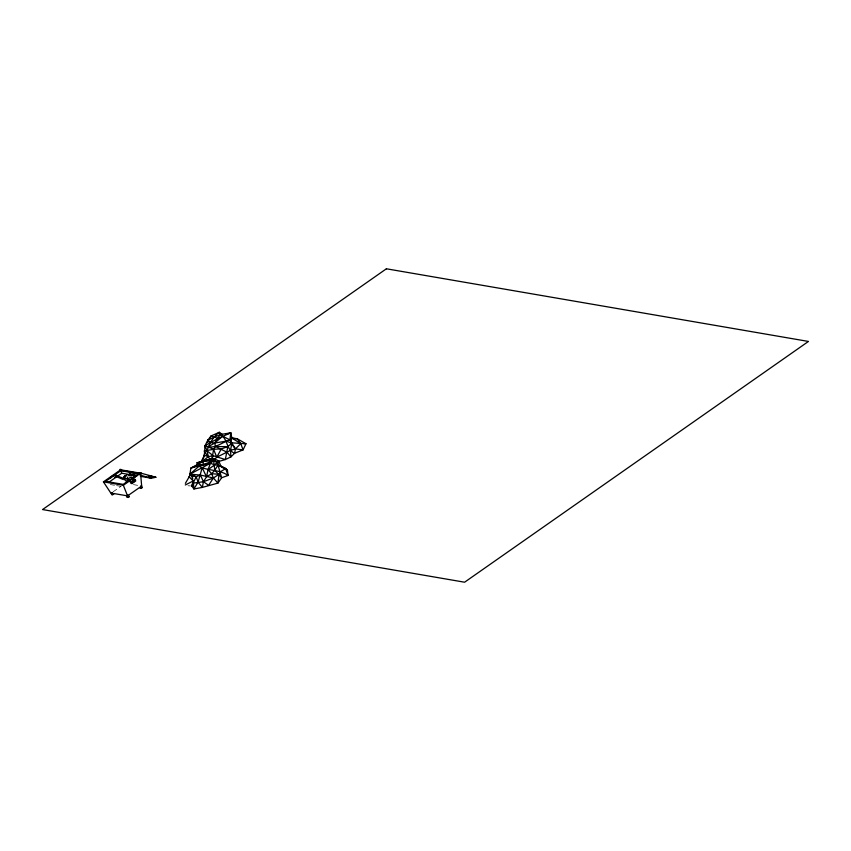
<?xml version="1.0" encoding="UTF-8"?>
<svg xmlns="http://www.w3.org/2000/svg" width="851" height="851" viewBox="0 0 851 851"><rect width="100%" height="100%" fill="white"/><g stroke="black" fill="none" stroke-linecap="round" stroke-linejoin="round"><path stroke-width="0.64" stroke-dasharray="4.25 3.19" d="M113.226 491.729L121.31 486.059M187.954 485.761L190.486 485.9M133.458 484.613L138.287 485.442M110.29 484.538L115.332 485.4M116.587 485.613L121.619 486.485"/><path stroke-width="1.28" d="M129.703 479.953L126.767 478.475L127.533 480.124L127.554 477.134M185.305 484.974L193.251 480.964L193.932 488.974L202.347 487.4L217.909 483.113L221.654 477.741L228.036 475.475L227.462 470.295L225.664 468.635L217.739 464.859L216.877 462.359L213.207 458.508L197.198 462.753L197.432 465.135M224.228 468.369L220.994 466.444L218.718 460.816L213.207 458.508L197.198 462.753L198.964 466.284C208.144 471.252 219.303 469.156 228.036 475.475L225.664 468.635L220.303 471.805L219.058 474.305L217.909 483.113L213.388 477.985L200.464 475.071L196.23 476.709L192.103 475.879L189.89 474.167L190.922 468.071L203.006 464.731L203.293 461.391L210.867 459.115M207.389 442.477L207.878 440.095L211.027 435.967L219.303 432.297L220.186 434.584C228.121 438.456 225.983 449.988 234.631 453.243L235.419 448.913L229.919 439.882L230.77 432.84L220.186 434.584L207.878 440.095L205.059 445.626L204.325 455.296L201.155 462.157L208.41 456.647L213.112 455.7L225.334 459.561L230.898 456.913L234.631 453.243L243.067 449.902L245.982 443.743L237.184 438.733L231.727 437.988L229.919 439.882C221.771 442.286 213.878 450.211 205.059 445.626L205.495 447.626M124.682 478.975L125.363 480.762L129.022 481.092M230.951 441.573L231.727 437.988L230.77 432.84L225.813 434.393M204.08 456.168L204.506 454.2M217.739 464.859L225.664 468.635L217.739 464.859L218.718 460.816L214.601 464.923L208.038 469.667L206.516 476.847L203.421 481.73L202.347 487.4L198.06 482.177L196.23 476.709L189.89 474.167L198.964 466.284L210.463 463.242L213.644 460.593L213.207 458.508M197.006 465.465L190.922 468.071L203.293 461.391L213.644 460.593L214.792 470.263L221.654 477.741L218.005 465.061L214.601 464.923L210.463 463.242L202.208 467.71L198.06 482.177L193.932 488.974L191.741 485.974L193.251 480.964M212.037 459.168L213.558 449.285L215.548 446.562L214.675 443.031L220.186 434.584M210.261 438.286L211.027 435.967L217.994 438.456L230.77 432.84M129.278 474.337L133.788 474.092L133.416 475.103L135.766 475.39L134.649 477.4M211.793 458.817L213.112 455.7L206.953 450.785L205.059 445.626L217.994 438.456M196.23 476.709L191.741 485.974M125.054 478.624L125.342 475.709L127.054 474.986M201.155 462.157L203.868 457.147M233.004 438.446L231.451 436.978L232.078 438.382L237.184 438.733L240.78 443.616L243.067 449.902L235.419 448.913L230.695 442.775L231.844 443.211L227.813 446.647L221.313 448.892L216.782 457.2L214.144 460.019M185.38 483.336L190.89 473.933M129.065 475.964L130.267 474.241L132.448 475.294L135.766 475.39L133.203 476.72M191.347 473.709L189.039 476.698L192.4 480.113M124.969 478.911L116.013 475.422L115.747 476.347L123.384 479.592M115.842 476.305L116.268 475.241M203.006 464.731L210.463 463.242L208.038 469.667L211.644 473.709L219.058 474.305L213.388 477.985L208.633 485.293L203.421 481.73L200.464 475.071L189.89 474.167L202.208 467.71L206.516 476.847L211.644 473.709L214.792 470.263L218.005 465.061L216.877 462.359L213.644 460.593L203.006 464.731L197.932 464.348L198.219 464.933L197.198 462.753M124.118 478.475L124.023 476.72L124.757 476.028M124.023 476.72L125.342 475.709L126.565 475.932M111.864 494.654L113.64 494.144L111.864 494.654L103.428 481.847L120.651 469.784M109.545 478.049L113.279 475.432M112.204 476.411L110.662 477.922M120.81 470.688L105.577 481.347L123.193 484.379L138.426 473.72L120.81 470.688L121.746 473.22L129.299 474.518M114.491 477.294L115.172 476.815M108.694 482.357L121.746 473.22M112.215 492.431L111.279 493.091L127.576 495.888L141.66 486.027L140.575 473.22L121.895 470.007M103.428 481.847L123.352 485.272L140.575 473.22M130.256 481.602L131.884 481.464L134.213 479.836L133.309 479.464L133.99 478.985L135.362 479.549L135.692 480.985L131.958 483.602L130.586 483.049L130.256 481.602L131.628 482.166L131.958 483.602M131.628 482.166L135.362 479.549M134.32 480.432L133.639 480.911L133.309 479.464M132.213 482.9L134.532 481.272M127.544 495.069L126.618 495.729L127.193 497.292L128.161 497.452L129.086 496.803L128.512 495.239M127.193 497.292L129.086 496.803M142.245 487.591L140.255 488.144L142.245 487.591L141.66 486.027L140.702 485.868M127.554 479.198L130.437 477.326L131.948 477.602M128.49 475.028L130.267 474.241L131.214 476.081M217.973 461.667L225.334 459.561L227.813 446.647L215.548 446.562L227.079 452.253L230.898 456.913L230.536 450.37L231.844 443.211L226.249 441.148L214.675 443.031L210.846 442.711L207.878 440.095L208.112 442.095M151.393 478.219L155.871 477.251L141.245 473.241L139.936 475.081L151.393 478.219L140.426 476.326M112.981 475.869L113.715 475.783M221.313 448.892L213.558 449.285L204.123 451.041L210.293 459.827M230.695 442.775L245.982 443.743L243.652 443.52M120.14 470.146L140.064 473.571M148.67 475.847L152.584 476.517M148.287 475.943L155.871 477.251M133.075 475.166L136.851 475.815M120.395 470.475L120.002 469.39L120.959 469.401M204.325 455.296L208.41 456.647L206.953 450.785C209.399 443.807 213.154 436.691 219.303 432.297L222.324 434.457M229.919 439.882L222.675 436.233L214.675 443.031L208.112 446.849L213.558 449.285L216.782 457.2L230.536 450.37L235.419 448.913L240.78 443.616L231.727 437.988M220.994 466.444L227.462 470.295M220.324 466.04L225.387 468.71M211.644 473.709L213.388 477.985L203.421 481.73L193.134 483.134L192.103 475.879L192.677 478.422M123.352 485.272L128.161 497.452M140.638 486.74L141.223 488.304M112.13 493.229L112.715 494.793M133.788 474.092L133.958 475.624M140.17 473.05C140.628 475.73 141.968 471.199 140.17 473.05M386.397 268.788L42.55 509.558L464.603 582.212L808.45 341.442L386.397 268.788M130.894 474.539L129.809 473.943L130.894 474.539"/></g></svg>
